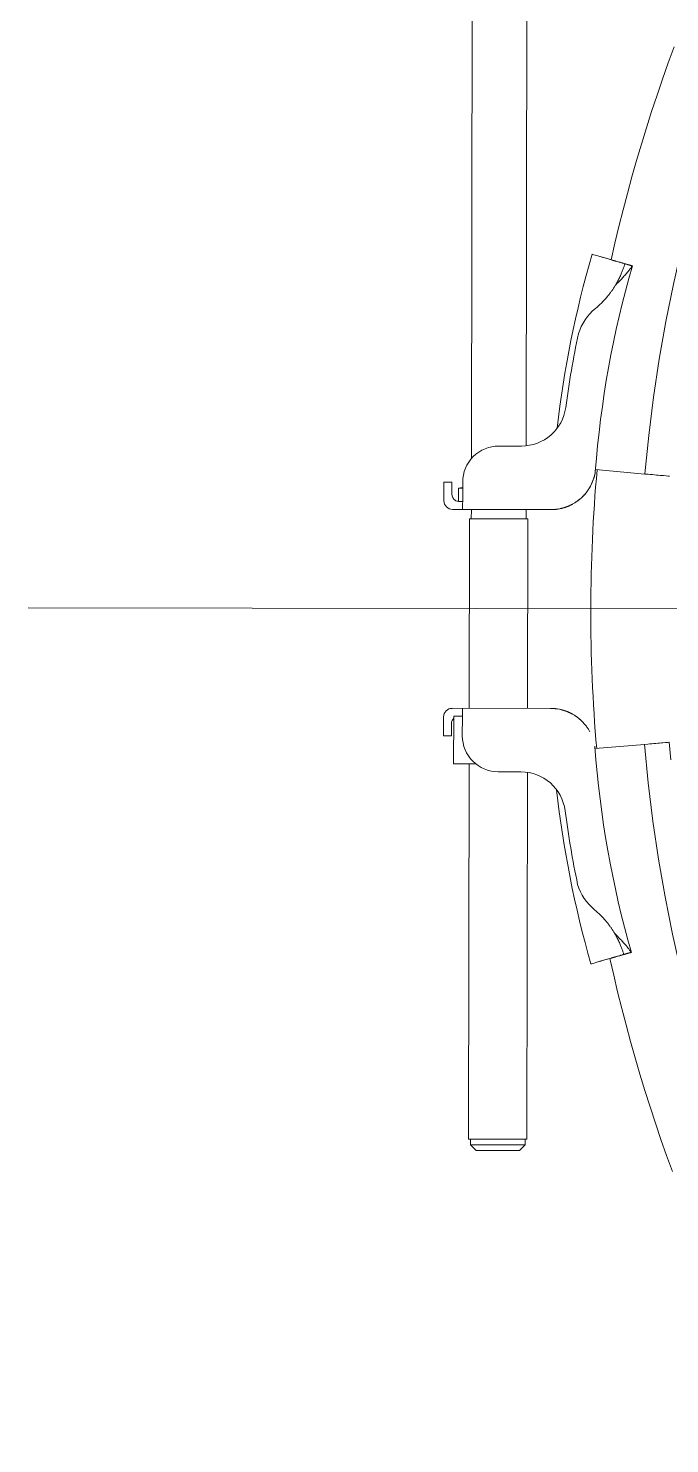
# Model space of a CAD drawing. Extents: x 766778 to 845620, y 133762 to 209800.
# Drawn here: x 783549.5 to 783662.5, y 191130.3 to 191379.5 of the extents above; entities that cross this region are included whole.
import ezdxf

# ---------------------------------------------------------------- set-up
doc = ezdxf.new("R2010")
doc.units = 0
doc.header["$MEASUREMENT"] = 0
doc.linetypes.add('CENTER', pattern=[2, 1.25, -0.25, 0.25, -0.25])
doc.layers.get('0').update_dxf_attribs({"color": 1, "linetype": 'CONTINUOUS'})
doc.layers.add('CENTER_LINES', color=1, linetype='CENTER')
doc.layers.add('LA-4748_SHOWN', color=2, linetype='CONTINUOUS', lineweight=53)

# ---------------------------------------------------------------- blocks, each defined once
blk = doc.blocks.new('ENGINE')
at = {"layer": 'CENTER_LINES', "color": 252, "linetype": 'Continuous', "lineweight": 9}
blk.add_line((942501.44, 205978.93), (942717.24, 205977.79), dxfattribs=at)
at = {"layer": 'LA-4748_SHOWN', "color": 252, "lineweight": 5}
for p, q in [((942579.55, 206004.91), (942580.01, 206096.23)), ((942589.22, 206007.13), (942589.67, 206096.18)), ((942615.51, 206077.3), (942614.46, 206074.48)), ((942614.46, 206074.48), (942613.45, 206071.65)), ((942613.45, 206071.65), (942612.46, 206068.8)), ((942612.46, 206068.8), (942611.5, 206065.95)), ((942611.5, 206065.95), (942610.58, 206063.08)), ((942610.58, 206063.08), (942609.68, 206060.21)), ((942609.68, 206060.21), (942608.82, 206057.33)), ((942608.82, 206057.33), (942607.98, 206054.43)), ((942607.98, 206054.43), (942607.18, 206051.53)), ((942607.18, 206051.53), (942606.41, 206048.62)), ((942606.41, 206048.62), (942605.66, 206045.71)), ((942605.66, 206045.71), (942604.95, 206042.78)), ((942604.95, 206042.78), (942604.27, 206039.85)), ((942600.39, 206038.95), (942600.93, 206040.83)), ((942602.97, 206040.23), (942604.27, 206039.85)), ((942606.11, 206039.31), (942602.97, 206040.23)), ((942599.87, 206037.07), (942600.39, 206038.95)), ((942604.46, 206039.79), (942603.78, 206039.99)), ((942603.78, 206039.99), (942604.27, 206039.85)), ((942604.46, 206039.79), (942604.48, 206039.79)), ((942604.48, 206039.79), (942604.5, 206039.78)), ((942604.5, 206039.78), (942604.52, 206039.78)), ((942604.52, 206039.78), (942604.55, 206039.77)), ((942604.55, 206039.77), (942604.57, 206039.76)), ((942604.57, 206039.76), (942604.6, 206039.75)), ((942604.6, 206039.75), (942604.63, 206039.75)), ((942604.63, 206039.75), (942604.65, 206039.74)), ((942604.65, 206039.74), (942604.68, 206039.73)), ((942604.68, 206039.73), (942604.71, 206039.72)), ((942604.71, 206039.72), (942604.74, 206039.71)), ((942604.74, 206039.71), (942604.77, 206039.7)), ((942604.77, 206039.7), (942604.8, 206039.69)), ((942604.8, 206039.69), (942604.83, 206039.68)), ((942604.83, 206039.68), (942604.86, 206039.68)), ((942604.86, 206039.68), (942604.9, 206039.67)), ((942604.9, 206039.67), (942604.93, 206039.66)), ((942604.93, 206039.66), (942604.96, 206039.65)), ((942604.96, 206039.65), (942605, 206039.64)), ((942605, 206039.64), (942605.03, 206039.63)), ((942605.03, 206039.63), (942605.07, 206039.62)), ((942605.07, 206039.62), (942605.11, 206039.6)), ((942605.11, 206039.6), (942605.15, 206039.59)), ((942605.15, 206039.59), (942605.19, 206039.58)), ((942605.19, 206039.58), (942605.29, 206039.55)), ((942605.29, 206039.55), (942605.49, 206039.49)), ((942605.49, 206039.49), (942605.69, 206039.43)), ((942605.69, 206039.43), (942605.79, 206039.4)), ((942605.79, 206039.4), (942605.89, 206039.37)), ((942605.89, 206039.37), (942606.1, 206039.31)), ((942606.1, 206039.31), (942606.2, 206039.28)), ((942606.11, 206037.52), (942606.18, 206037.68)), ((942606.18, 206037.68), (942606.24, 206037.83)), ((942606.2, 206039.28), (942606.3, 206039.25)), ((942606.24, 206037.83), (942606.3, 206037.98)), ((942606.3, 206039.25), (942606.4, 206039.22)), ((942606.3, 206037.98), (942606.35, 206038.13)), ((942606.35, 206038.13), (942606.4, 206038.27)), ((942606.4, 206039.22), (942606.5, 206039.19)), ((942606.4, 206038.27), (942606.45, 206038.41)), ((942606.45, 206038.41), (942606.5, 206038.54)), ((942606.5, 206039.19), (942606.6, 206039.16)), ((942606.5, 206038.54), (942606.54, 206038.67)), ((942606.54, 206038.67), (942606.58, 206038.79)), ((942606.58, 206038.79), (942606.62, 206038.91)), ((942606.6, 206039.16), (942606.7, 206039.14)), ((942606.62, 206038.91), (942606.65, 206039.02)), ((942606.65, 206039.02), (942606.68, 206039.13)), ((942606.68, 206039.13), (942606.68, 206039.13)), ((942606.69, 206039.14), (942606.69, 206039.14)), ((942606.69, 206039.14), (942606.74, 206039.12)), ((942606.7, 206039.14), (942606.8, 206039.11)), ((942606.74, 206039.12), (942606.79, 206039.11)), ((942606.79, 206039.11), (942606.84, 206039.09)), ((942606.8, 206039.11), (942606.9, 206039.08)), ((942606.84, 206039.09), (942606.9, 206039.08)), ((942606.9, 206039.08), (942606.95, 206039.06)), ((942606.9, 206039.08), (942607.1, 206039.02)), ((942606.95, 206039.06), (942607, 206039.05)), ((942607.12, 206037.6), (942606.97, 206037.42)), ((942607, 206039.05), (942607.11, 206039.01)), ((942607.1, 206039.02), (942607.31, 206038.96)), ((942607.11, 206039.01), (942607.17, 206039)), ((942607.28, 206037.79), (942607.12, 206037.6)), ((942607.17, 206039), (942607.22, 206038.98)), ((942607.22, 206038.98), (942607.27, 206038.97)), ((942607.27, 206038.97), (942607.33, 206038.95)), ((942607.44, 206037.98), (942607.28, 206037.79)), ((942607.31, 206038.96), (942607.51, 206038.9)), ((942607.33, 206038.95), (942607.43, 206038.92)), ((942607.39, 206036.53), (942608.03, 206038.75)), ((942607.43, 206038.92), (942607.49, 206038.9)), ((942607.59, 206038.17), (942607.44, 206037.98)), ((942607.49, 206038.9), (942607.54, 206038.89)), ((942607.51, 206038.9), (942607.61, 206038.87)), ((942607.54, 206038.89), (942607.6, 206038.87)), ((942607.73, 206038.37), (942607.59, 206038.17)), ((942607.6, 206038.87), (942607.65, 206038.86)), ((942607.65, 206038.86), (942607.71, 206038.84)), ((942607.71, 206038.84), (942607.76, 206038.82)), ((942607.86, 206038.57), (942607.73, 206038.37)), ((942607.76, 206038.82), (942607.81, 206038.81)), ((942607.81, 206038.81), (942607.87, 206038.79)), ((942607.98, 206038.76), (942607.86, 206038.57)), ((942607.87, 206038.79), (942607.92, 206038.78)), ((942607.92, 206038.78), (942607.98, 206038.76)), ((942598.88, 206033.28), (942599.36, 206035.18)), ((942599.36, 206035.18), (942599.87, 206037.07)), ((942604.86, 206035.1), (942604.8, 206035.01)), ((942604.92, 206035.2), (942604.86, 206035.1)), ((942604.98, 206035.3), (942604.92, 206035.2)), ((942605.04, 206035.39), (942604.98, 206035.3)), ((942605.04, 206035.39), (942605.15, 206035.59)), ((942605.12, 206035.48), (942605.04, 206035.39)), ((942605.21, 206035.56), (942605.12, 206035.48)), ((942605.15, 206035.59), (942605.26, 206035.78)), ((942605.29, 206035.65), (942605.21, 206035.56)), ((942605.26, 206035.78), (942605.37, 206035.97)), ((942605.39, 206035.74), (942605.29, 206035.65)), ((942605.37, 206035.97), (942605.47, 206036.15)), ((942605.48, 206035.84), (942605.39, 206035.74)), ((942605.47, 206036.15), (942605.56, 206036.33)), ((942605.58, 206035.93), (942605.48, 206035.84)), ((942605.56, 206036.33), (942605.65, 206036.51)), ((942605.68, 206036.04), (942605.58, 206035.93)), ((942605.65, 206036.51), (942605.74, 206036.69)), ((942605.78, 206036.15), (942605.68, 206036.04)), ((942605.74, 206036.69), (942605.82, 206036.86)), ((942605.89, 206036.26), (942605.78, 206036.15)), ((942605.82, 206036.86), (942605.9, 206037.03)), ((942606.01, 206036.38), (942605.89, 206036.26)), ((942605.9, 206037.03), (942605.98, 206037.2)), ((942605.98, 206037.2), (942606.05, 206037.36)), ((942606.13, 206036.51), (942606.01, 206036.38)), ((942606.05, 206037.36), (942606.11, 206037.52)), ((942606.25, 206036.64), (942606.13, 206036.51)), ((942606.39, 206036.78), (942606.25, 206036.64)), ((942606.52, 206036.93), (942606.39, 206036.78)), ((942606.67, 206037.08), (942606.52, 206036.93)), ((942606.81, 206037.25), (942606.67, 206037.08)), ((942606.79, 206034.31), (942607.39, 206036.53)), ((942606.97, 206037.42), (942606.81, 206037.25)), ((942598.42, 206031.38), (942598.88, 206033.28)), ((942603.56, 206033.33), (942603.49, 206033.25)), ((942603.63, 206033.41), (942603.56, 206033.33)), ((942603.7, 206033.49), (942603.63, 206033.41)), ((942603.76, 206033.58), (942603.7, 206033.49)), ((942603.83, 206033.66), (942603.76, 206033.58)), ((942603.9, 206033.75), (942603.83, 206033.66)), ((942603.97, 206033.83), (942603.9, 206033.75)), ((942604.03, 206033.92), (942603.97, 206033.83)), ((942604.1, 206034), (942604.03, 206033.92)), ((942604.16, 206034.09), (942604.1, 206034)), ((942604.23, 206034.18), (942604.16, 206034.09)), ((942604.3, 206034.27), (942604.23, 206034.18)), ((942604.36, 206034.36), (942604.3, 206034.27)), ((942604.42, 206034.45), (942604.36, 206034.36)), ((942604.49, 206034.54), (942604.42, 206034.45)), ((942604.55, 206034.63), (942604.49, 206034.54)), ((942604.61, 206034.73), (942604.55, 206034.63)), ((942604.68, 206034.82), (942604.61, 206034.73)), ((942604.74, 206034.91), (942604.68, 206034.82)), ((942604.8, 206035.01), (942604.74, 206034.91)), ((942606.21, 206032.08), (942606.79, 206034.31)), ((942597.98, 206029.48), (942598.42, 206031.38)), ((942605.66, 206029.85), (942606.21, 206032.08)), ((942597.56, 206027.57), (942597.98, 206029.48)), ((942605.14, 206027.6), (942605.66, 206029.85)), ((942596.78, 206023.73), (942597.16, 206025.65)), ((942597.16, 206025.65), (942597.56, 206027.57)), ((942604.19, 206023.1), (942604.65, 206025.36)), ((942604.65, 206025.36), (942605.14, 206027.6)), ((942596.41, 206021.81), (942596.78, 206023.73)), ((942603.76, 206020.84), (942604.19, 206023.1)), ((942596.07, 206019.89), (942596.41, 206021.81)), ((942603.35, 206018.57), (942603.76, 206020.84)), ((942595.45, 206016.02), (942595.75, 206017.96)), ((942595.75, 206017.96), (942596.07, 206019.89)), ((942602.98, 206016.3), (942603.35, 206018.57)), ((942595.18, 206014.09), (942595.45, 206016.02)), ((942602.64, 206014.02), (942602.98, 206016.3)), ((942594.92, 206012.15), (942595.18, 206014.09)), ((942602.32, 206011.74), (942602.64, 206014.02)), ((942594.68, 206010.21), (942594.92, 206012.15)), ((942602.04, 206009.46), (942602.32, 206011.74)), ((942601.78, 206007.17), (942602.04, 206009.46)), ((942588.36, 206007.09), (942584.39, 206007.11)), ((942584.39, 206007.11), (942584.39, 206007.11)), ((942601.56, 206004.88), (942601.78, 206007.17)), ((942601.36, 206002.59), (942601.56, 206004.88)), ((942601.36, 206002.59), (942601.39, 206002.91)), ((942601.39, 206002.91), (942610.08, 206002.1)), ((942574.69, 205997.51), (942574.71, 206000.81)), ((942574.71, 206000.81), (942576.1, 206000.8)), ((942576.1, 206000.8), (942576.09, 205998.65)), ((942576.1, 206000.8), (942576.11, 206000.8)), ((942577.99, 205997.49), (942578.01, 206000.79)), ((942600.71, 206000.42), (942600.43, 205999.88)), ((942600.8, 206000.62), (942600.48, 205999.97)), ((942600.94, 206000.97), (942600.71, 206000.42)), ((942601.06, 206001.29), (942600.8, 206000.62)), ((942601.13, 206001.53), (942600.94, 206000.97)), ((942601.16, 206001.63), (942601.06, 206001.29)), ((942601.27, 206002.09), (942601.13, 206001.53)), ((942601.25, 206001.97), (942601.16, 206001.63)), ((942601.32, 206002.3), (942601.25, 206001.97)), ((942601.33, 206002.35), (942601.27, 206002.09)), ((942601.33, 206002.37), (942601.32, 206002.3)), ((942601.34, 206002.44), (942601.33, 206002.37)), ((942601.34, 206002.41), (942601.33, 206002.35)), ((942601.35, 206002.49), (942601.34, 206002.45)), ((942601.35, 206002.47), (942601.34, 206002.45)), ((942601.34, 206002.45), (942601.34, 206002.41)), ((942601.34, 206002.45), (942601.34, 206002.44)), ((942601.36, 206002.59), (942601.35, 206002.51)), ((942601.36, 206002.59), (942601.35, 206002.49)), ((942601.35, 206002.51), (942601.35, 206002.47)), ((942610.08, 206002.1), (942610.66, 206002.05)), ((942577.25, 205999.73), (942577.24, 205997.38)), ((942577.25, 205999.73), (942578, 205999.73)), ((942598.96, 205998.01), (942598.57, 205997.67)), ((942598.7, 205997.78), (942598.61, 205997.71)), ((942598.78, 205997.85), (942598.7, 205997.78)), ((942598.87, 205997.93), (942598.78, 205997.85)), ((942598.95, 205998), (942598.87, 205997.93)), ((942599.03, 205998.08), (942598.95, 205998)), ((942599.33, 205998.38), (942598.96, 205998.01)), ((942599.11, 205998.15), (942599.03, 205998.08)), ((942599.18, 205998.23), (942599.11, 205998.15)), ((942599.26, 205998.31), (942599.18, 205998.23)), ((942599.33, 205998.39), (942599.26, 205998.31)), ((942599.54, 205998.61), (942599.33, 205998.38)), ((942599.41, 205998.47), (942599.33, 205998.39)), ((942599.48, 205998.54), (942599.41, 205998.47)), ((942599.54, 205998.62), (942599.48, 205998.54)), ((942599.74, 205998.85), (942599.54, 205998.61)), ((942599.61, 205998.7), (942599.54, 205998.62)), ((942599.68, 205998.78), (942599.61, 205998.7)), ((942599.74, 205998.86), (942599.68, 205998.78)), ((942600.11, 205999.36), (942599.74, 205998.85)), ((942599.91, 205999.08), (942599.88, 205999.04)), ((942599.94, 205999.12), (942599.91, 205999.08)), ((942599.97, 205999.16), (942599.94, 205999.12)), ((942600, 205999.2), (942599.97, 205999.16)), ((942600.02, 205999.24), (942600, 205999.2)), ((942600.05, 205999.28), (942600.02, 205999.24)), ((942600.08, 205999.32), (942600.05, 205999.28)), ((942600.11, 205999.36), (942600.08, 205999.32)), ((942600.43, 205999.88), (942600.11, 205999.36)), ((942600.13, 205999.4), (942600.11, 205999.36)), ((942600.16, 205999.44), (942600.13, 205999.4)), ((942600.18, 205999.47), (942600.16, 205999.44)), ((942600.21, 205999.51), (942600.18, 205999.47)), ((942600.23, 205999.55), (942600.21, 205999.51)), ((942600.26, 205999.59), (942600.23, 205999.55)), ((942600.28, 205999.63), (942600.26, 205999.59)), ((942600.3, 205999.67), (942600.28, 205999.63)), ((942600.33, 205999.71), (942600.3, 205999.67)), ((942600.35, 205999.74), (942600.33, 205999.71)), ((942600.37, 205999.78), (942600.35, 205999.74)), ((942600.39, 205999.82), (942600.37, 205999.78)), ((942600.42, 205999.86), (942600.39, 205999.82)), ((942600.44, 205999.89), (942600.42, 205999.86)), ((942600.46, 205999.93), (942600.44, 205999.89)), ((942600.48, 205999.97), (942600.46, 205999.93)), ((942576.21, 205995.98), (942593.54, 205995.89)), ((942577.24, 205997.37), (942577.24, 205997.38)), ((942577.24, 205997.37), (942577.24, 205997.37)), ((942577.25, 205997.37), (942577.25, 205997.37)), ((942577.25, 205997.37), (942577.25, 205997.37)), ((942577.26, 205997.37), (942577.25, 205997.37)), ((942577.26, 205997.37), (942577.26, 205997.37)), ((942577.27, 205997.37), (942577.26, 205997.37)), ((942577.27, 205997.37), (942577.27, 205997.37)), ((942577.28, 205997.37), (942577.27, 205997.37)), ((942577.28, 205997.37), (942577.28, 205997.37)), ((942577.29, 205997.37), (942577.28, 205997.37)), ((942577.3, 205997.37), (942577.29, 205997.37)), ((942577.3, 205997.37), (942577.3, 205997.37)), ((942577.31, 205997.37), (942577.3, 205997.37)), ((942577.32, 205997.37), (942577.31, 205997.37)), ((942577.33, 205997.37), (942577.32, 205997.37)), ((942577.34, 205997.37), (942577.33, 205997.37)), ((942577.35, 205997.37), (942577.34, 205997.37)), ((942577.36, 205997.37), (942577.35, 205997.37)), ((942577.36, 205997.37), (942577.99, 205997.37)), ((942579.5, 205994.31), (942579.51, 205995.96)), ((942589.15, 205994.26), (942589.16, 205995.91)), ((942593.49, 205995.89), (942593.56, 205995.89)), ((942594.25, 205995.92), (942593.54, 205995.89)), ((942593.54, 205995.89), (942593.54, 205995.89)), ((942593.56, 205995.89), (942593.59, 205995.89)), ((942593.61, 205995.89), (942593.59, 205995.89)), ((942593.59, 205995.89), (942593.62, 205995.89)), ((942593.64, 205995.89), (942593.61, 205995.89)), ((942593.62, 205995.89), (942593.65, 205995.89)), ((942593.67, 205995.89), (942593.64, 205995.89)), ((942593.65, 205995.89), (942593.68, 205995.89)), ((942593.71, 205995.89), (942593.67, 205995.89)), ((942593.68, 205995.89), (942593.72, 205995.89)), ((942593.74, 205995.89), (942593.71, 205995.89)), ((942593.72, 205995.89), (942593.76, 205995.89)), ((942593.78, 205995.89), (942593.74, 205995.89)), ((942593.76, 205995.89), (942593.8, 205995.89)), ((942593.83, 205995.89), (942593.78, 205995.89)), ((942593.8, 205995.89), (942593.85, 205995.89)), ((942593.87, 205995.9), (942593.83, 205995.89)), ((942593.85, 205995.89), (942593.9, 205995.9)), ((942593.92, 205995.9), (942593.87, 205995.9)), ((942593.9, 205995.9), (942593.95, 205995.9)), ((942593.97, 205995.9), (942593.92, 205995.9)), ((942593.95, 205995.9), (942594, 205995.9)), ((942594.02, 205995.9), (942593.97, 205995.9)), ((942594, 205995.9), (942594.06, 205995.9)), ((942594.08, 205995.91), (942594.02, 205995.9)), ((942594.06, 205995.9), (942594.12, 205995.91)), ((942594.14, 205995.91), (942594.08, 205995.91)), ((942594.12, 205995.91), (942594.19, 205995.91)), ((942594.2, 205995.91), (942594.14, 205995.91)), ((942594.19, 205995.91), (942594.25, 205995.92)), ((942594.27, 205995.92), (942594.2, 205995.91)), ((942594.25, 205995.92), (942594.33, 205995.93)), ((942594.33, 205995.93), (942594.27, 205995.92)), ((942594.4, 205995.93), (942594.33, 205995.93)), ((942594.33, 205995.93), (942594.4, 205995.93)), ((942594.48, 205995.94), (942594.4, 205995.93)), ((942594.4, 205995.93), (942594.47, 205995.94)), ((942594.47, 205995.94), (942594.55, 205995.95)), ((942594.63, 205995.96), (942594.55, 205995.95)), ((942594.55, 205995.95), (942594.64, 205995.96)), ((942594.71, 205995.97), (942594.63, 205995.96)), ((942595.1, 205996.04), (942594.64, 205995.96)), ((942594.64, 205995.96), (942594.72, 205995.97)), ((942594.79, 205995.98), (942594.71, 205995.97)), ((942594.72, 205995.97), (942594.81, 205995.99)), ((942594.81, 205995.99), (942594.9, 205996)), ((942595.55, 205996.14), (942595.1, 205996.04)), ((942595.14, 205996.05), (942595.18, 205996.05)), ((942595.18, 205996.05), (942595.22, 205996.06)), ((942595.22, 205996.06), (942595.26, 205996.07)), ((942595.26, 205996.07), (942595.3, 205996.08)), ((942595.33, 205996.09), (942595.29, 205996.08)), ((942595.3, 205996.08), (942595.35, 205996.09)), ((942595.36, 205996.09), (942595.33, 205996.09)), ((942595.35, 205996.09), (942595.39, 205996.1)), ((942595.4, 205996.1), (942595.36, 205996.09)), ((942595.39, 205996.1), (942595.43, 205996.11)), ((942595.43, 205996.11), (942595.4, 205996.1)), ((942595.43, 205996.11), (942595.47, 205996.12)), ((942595.51, 205996.13), (942595.47, 205996.12)), ((942595.47, 205996.12), (942595.52, 205996.13)), ((942595.54, 205996.14), (942595.51, 205996.13)), ((942595.52, 205996.13), (942595.56, 205996.14)), ((942595.58, 205996.15), (942595.54, 205996.14)), ((942595.56, 205996.14), (942595.61, 205996.15)), ((942595.62, 205996.16), (942595.58, 205996.15)), ((942595.61, 205996.15), (942595.65, 205996.17)), ((942595.65, 205996.17), (942595.62, 205996.16)), ((942595.65, 205996.17), (942595.69, 205996.18)), ((942595.73, 205996.19), (942595.69, 205996.18)), ((942595.69, 205996.18), (942595.74, 205996.19)), ((942595.77, 205996.2), (942595.73, 205996.19)), ((942595.74, 205996.19), (942595.78, 205996.2)), ((942595.81, 205996.21), (942595.77, 205996.2)), ((942595.78, 205996.2), (942595.83, 205996.22)), ((942595.84, 205996.22), (942595.81, 205996.21)), ((942595.83, 205996.22), (942595.87, 205996.23)), ((942595.88, 205996.23), (942595.84, 205996.22)), ((942596.34, 205996.39), (942595.85, 205996.22)), ((942595.87, 205996.23), (942595.92, 205996.25)), ((942595.92, 205996.25), (942595.88, 205996.23)), ((942595.92, 205996.25), (942595.96, 205996.26)), ((942596, 205996.27), (942595.96, 205996.26)), ((942595.96, 205996.26), (942596.01, 205996.27)), ((942596.04, 205996.28), (942596, 205996.27)), ((942596.01, 205996.27), (942596.06, 205996.29)), ((942596.08, 205996.3), (942596.04, 205996.28)), ((942596.06, 205996.29), (942596.1, 205996.31)), ((942596.12, 205996.31), (942596.08, 205996.3)), ((942596.1, 205996.31), (942596.15, 205996.32)), ((942596.16, 205996.32), (942596.12, 205996.31)), ((942596.15, 205996.32), (942596.2, 205996.34)), ((942596.2, 205996.34), (942596.16, 205996.32)), ((942596.25, 205996.36), (942596.2, 205996.34)), ((942596.3, 205996.37), (942596.25, 205996.36)), ((942596.35, 205996.39), (942596.3, 205996.37)), ((942596.82, 205996.59), (942596.34, 205996.39)), ((942596.4, 205996.41), (942596.35, 205996.39)), ((942596.44, 205996.43), (942596.4, 205996.41)), ((942596.49, 205996.45), (942596.44, 205996.43)), ((942596.54, 205996.47), (942596.49, 205996.45)), ((942596.59, 205996.49), (942596.54, 205996.47)), ((942596.64, 205996.51), (942596.59, 205996.49)), ((942596.69, 205996.53), (942596.64, 205996.51)), ((942596.74, 205996.55), (942596.69, 205996.53)), ((942596.79, 205996.57), (942596.74, 205996.55)), ((942596.83, 205996.59), (942596.79, 205996.57)), ((942597.28, 205996.81), (942596.82, 205996.59)), ((942596.88, 205996.62), (942596.83, 205996.59)), ((942596.93, 205996.64), (942596.88, 205996.62)), ((942596.98, 205996.66), (942596.93, 205996.64)), ((942597.03, 205996.68), (942596.98, 205996.66)), ((942597.07, 205996.71), (942597.03, 205996.68)), ((942597.12, 205996.73), (942597.07, 205996.71)), ((942597.17, 205996.75), (942597.12, 205996.73)), ((942597.22, 205996.78), (942597.17, 205996.75)), ((942597.26, 205996.8), (942597.22, 205996.78)), ((942597.31, 205996.83), (942597.26, 205996.8)), ((942597.73, 205997.07), (942597.28, 205996.81)), ((942597.36, 205996.85), (942597.31, 205996.83)), ((942598.16, 205997.36), (942597.73, 205997.07)), ((942597.88, 205997.17), (942597.78, 205997.1)), ((942597.97, 205997.23), (942597.88, 205997.17)), ((942598.07, 205997.29), (942597.97, 205997.23)), ((942598.16, 205997.36), (942598.07, 205997.29)), ((942598.57, 205997.67), (942598.16, 205997.36)), ((942598.25, 205997.43), (942598.16, 205997.36)), ((942598.35, 205997.5), (942598.25, 205997.43)), ((942598.44, 205997.57), (942598.35, 205997.5)), ((942598.52, 205997.64), (942598.44, 205997.57)), ((942598.61, 205997.71), (942598.52, 205997.64)), ((942579.2, 205994.31), (942579.03, 205960.94)), ((942579.2, 205994.31), (942589.45, 205994.26)), ((942589.45, 205994.26), (942589.29, 205960.89)), ((942576.03, 205960.96), (942593.36, 205960.87)), ((942576.03, 205960.96), (942576.03, 205960.96)), ((942593.31, 205960.87), (942593.39, 205960.87)), ((942594.07, 205960.84), (942593.37, 205960.87)), ((942593.39, 205960.87), (942593.41, 205960.87)), ((942593.41, 205960.87), (942593.43, 205960.87)), ((942593.43, 205960.87), (942593.46, 205960.87)), ((942593.46, 205960.87), (942593.49, 205960.87)), ((942593.49, 205960.87), (942593.53, 205960.87)), ((942593.53, 205960.87), (942593.57, 205960.87)), ((942593.57, 205960.87), (942593.61, 205960.87)), ((942593.61, 205960.87), (942593.65, 205960.86)), ((942593.65, 205960.86), (942593.69, 205960.86)), ((942593.69, 205960.86), (942593.74, 205960.86)), ((942593.74, 205960.86), (942593.79, 205960.86)), ((942593.79, 205960.86), (942593.85, 205960.85)), ((942593.85, 205960.85), (942593.9, 205960.85)), ((942593.9, 205960.85), (942593.96, 205960.85)), ((942593.96, 205960.85), (942594.02, 205960.84)), ((942594.02, 205960.84), (942594.09, 205960.83)), ((942594.09, 205960.83), (942594.16, 205960.83)), ((942594.16, 205960.83), (942594.23, 205960.82)), ((942594.23, 205960.82), (942594.3, 205960.81)), ((942594.3, 205960.81), (942594.37, 205960.8)), ((942594.37, 205960.8), (942594.45, 205960.79)), ((942594.45, 205960.79), (942594.53, 205960.78)), ((942594.92, 205960.71), (942594.47, 205960.79)), ((942594.53, 205960.78), (942594.61, 205960.76)), ((942595.37, 205960.6), (942594.92, 205960.71)), ((942595.11, 205960.67), (942595.15, 205960.66)), ((942595.15, 205960.66), (942595.18, 205960.65)), ((942595.18, 205960.65), (942595.22, 205960.64)), ((942595.22, 205960.64), (942595.25, 205960.63)), ((942595.25, 205960.63), (942595.29, 205960.62)), ((942595.29, 205960.62), (942595.33, 205960.61)), ((942595.33, 205960.61), (942595.36, 205960.6)), ((942595.36, 205960.6), (942595.4, 205960.59)), ((942595.4, 205960.59), (942595.44, 205960.58)), ((942595.44, 205960.58), (942595.48, 205960.57)), ((942595.48, 205960.57), (942595.51, 205960.56)), ((942595.51, 205960.56), (942595.55, 205960.55)), ((942595.55, 205960.55), (942595.59, 205960.54)), ((942595.59, 205960.54), (942595.63, 205960.53)), ((942595.63, 205960.53), (942595.66, 205960.52)), ((942595.66, 205960.52), (942595.7, 205960.5)), ((942596.16, 205960.34), (942595.67, 205960.51)), ((942595.7, 205960.5), (942595.74, 205960.49)), ((942595.74, 205960.49), (942595.78, 205960.48)), ((942595.78, 205960.48), (942595.82, 205960.47)), ((942595.82, 205960.47), (942595.86, 205960.45)), ((942595.86, 205960.45), (942595.9, 205960.44)), ((942595.9, 205960.44), (942595.94, 205960.43)), ((942595.94, 205960.43), (942595.98, 205960.41)), ((942595.98, 205960.41), (942596.02, 205960.4)), ((942596.02, 205960.4), (942596.07, 205960.38)), ((942596.07, 205960.38), (942596.12, 205960.36)), ((942596.12, 205960.36), (942596.17, 205960.34)), ((942596.63, 205960.14), (942596.16, 205960.34)), ((942596.17, 205960.34), (942596.22, 205960.32)), ((942596.22, 205960.32), (942596.27, 205960.3)), ((942574.5, 205959.44), (942574.48, 205956.14)), ((942575.88, 205956.13), (942575.89, 205958.29)), ((942576.24, 205951.18), (942576.28, 205959.56)), ((942576.28, 205959.56), (942577.8, 205959.55)), ((942577.8, 205959.43), (942577.78, 205956.12)), ((942596.27, 205960.3), (942596.32, 205960.28)), ((942596.32, 205960.28), (942596.37, 205960.26)), ((942596.37, 205960.26), (942596.42, 205960.24)), ((942596.42, 205960.24), (942596.47, 205960.22)), ((942596.47, 205960.22), (942596.52, 205960.2)), ((942596.52, 205960.2), (942596.56, 205960.17)), ((942596.56, 205960.17), (942596.61, 205960.15)), ((942596.61, 205960.15), (942596.66, 205960.13)), ((942597.1, 205959.91), (942596.63, 205960.14)), ((942596.66, 205960.13), (942596.71, 205960.11)), ((942596.71, 205960.11), (942596.76, 205960.08)), ((942596.76, 205960.08), (942596.81, 205960.06)), ((942596.81, 205960.06), (942596.86, 205960.03)), ((942596.86, 205960.03), (942596.9, 205960.01)), ((942596.9, 205960.01), (942596.95, 205959.99)), ((942596.95, 205959.99), (942597, 205959.96)), ((942597, 205959.96), (942597.05, 205959.94)), ((942597.05, 205959.94), (942597.1, 205959.91)), ((942597.54, 205959.65), (942597.1, 205959.91)), ((942597.1, 205959.91), (942597.14, 205959.88)), ((942597.14, 205959.88), (942597.19, 205959.86)), ((942597.97, 205959.36), (942597.54, 205959.65)), ((942597.59, 205959.62), (942597.74, 205959.52)), ((942597.74, 205959.52), (942597.89, 205959.41)), ((942597.89, 205959.41), (942598.04, 205959.3)), ((942598.38, 205959.04), (942597.97, 205959.36)), ((942598.04, 205959.3), (942598.19, 205959.19)), ((942598.19, 205959.19), (942598.33, 205959.08)), ((942598.33, 205959.08), (942598.47, 205958.96)), ((942598.76, 205958.69), (942598.38, 205959.04)), ((942598.47, 205958.96), (942598.6, 205958.84)), ((942598.6, 205958.84), (942598.73, 205958.72)), ((942598.73, 205958.72), (942598.86, 205958.6)), ((942599.12, 205958.32), (942598.76, 205958.69)), ((942598.86, 205958.6), (942598.98, 205958.48)), ((942598.98, 205958.48), (942599.1, 205958.35)), ((942599.1, 205958.35), (942599.21, 205958.22)), ((942599.21, 205958.22), (942599.32, 205958.1)), ((942599.32, 205958.1), (942599.43, 205957.97)), ((942599.43, 205957.97), (942599.53, 205957.84)), ((942599.53, 205957.84), (942599.63, 205957.71)), ((942574.48, 205956.14), (942575.88, 205956.13)), ((942575.88, 205956.13), (942575.88, 205956.13)), ((942599.63, 205957.71), (942599.72, 205957.58)), ((942599.72, 205957.58), (942599.81, 205957.46)), ((942599.81, 205957.46), (942599.9, 205957.33)), ((942599.9, 205957.33), (942599.98, 205957.21)), ((942599.98, 205957.21), (942600.06, 205957.08)), ((942600.06, 205957.08), (942600.13, 205956.96)), ((942600.13, 205956.96), (942600.2, 205956.84)), ((942600.2, 205956.84), (942600.26, 205956.72)), ((942601.1, 205954.23), (942601.12, 205954.1)), ((942601.12, 205954.1), (942601.29, 205951.8)), ((942601.12, 205954.1), (942601.14, 205953.78)), ((942601.14, 205953.78), (942609.84, 205954.49)), ((942609.84, 205954.49), (942610.42, 205954.54)), ((942614.22, 205954.86), (942614.49, 205951.75)), ((942576.24, 205951.18), (942580.14, 205951.16)), ((942578.98, 205951.16), (942578.65, 205885.06)), ((942601.29, 205951.8), (942601.49, 205949.51)), ((942588.08, 205949.72), (942584.1, 205949.74)), ((942589.23, 205949.63), (942588.9, 205885.01)), ((942601.49, 205949.51), (942601.72, 205947.22)), ((942594.36, 205946.54), (942594.58, 205944.6)), ((942601.72, 205947.22), (942601.99, 205944.93)), ((942594.58, 205944.6), (942594.82, 205942.66)), ((942601.99, 205944.93), (942602.28, 205942.65)), ((942594.82, 205942.66), (942595.08, 205940.72)), ((942595.08, 205940.72), (942595.36, 205938.78)), ((942602.28, 205942.65), (942602.6, 205940.37)), ((942595.36, 205938.78), (942595.66, 205936.85)), ((942602.6, 205940.37), (942602.95, 205938.09)), ((942602.95, 205938.09), (942603.33, 205935.82)), ((942595.66, 205936.85), (942595.98, 205934.92)), ((942603.33, 205935.82), (942603.74, 205933.56)), ((942595.98, 205934.92), (942596.32, 205933)), ((942596.32, 205933), (942596.68, 205931.07)), ((942603.74, 205933.56), (942604.18, 205931.3)), ((942596.68, 205931.07), (942597.06, 205929.16)), ((942604.18, 205931.3), (942604.64, 205929.04)), ((942597.06, 205929.16), (942597.46, 205927.24)), ((942604.64, 205929.04), (942605.14, 205926.79)), ((942597.46, 205927.24), (942597.89, 205925.33)), ((942605.14, 205926.79), (942605.67, 205924.55)), ((942597.89, 205925.33), (942598.33, 205923.43)), ((942598.33, 205923.43), (942598.79, 205921.53)), ((942602.94, 205923.42), (942603, 205923.33)), ((942603, 205923.33), (942603.07, 205923.25)), ((942603.07, 205923.25), (942603.14, 205923.17)), ((942603.14, 205923.17), (942603.21, 205923.08)), ((942603.21, 205923.08), (942603.27, 205923)), ((942603.27, 205923), (942603.34, 205922.91)), ((942605.67, 205924.55), (942606.22, 205922.32)), ((942598.79, 205921.53), (942599.28, 205919.63)), ((942603.34, 205922.91), (942603.41, 205922.83)), ((942603.41, 205922.83), (942603.47, 205922.74)), ((942603.47, 205922.74), (942603.54, 205922.65)), ((942603.54, 205922.65), (942603.6, 205922.56)), ((942603.6, 205922.56), (942603.67, 205922.47)), ((942603.67, 205922.47), (942603.73, 205922.38)), ((942603.73, 205922.38), (942603.8, 205922.29)), ((942603.8, 205922.29), (942603.86, 205922.2)), ((942603.86, 205922.2), (942603.92, 205922.11)), ((942603.92, 205922.11), (942603.98, 205922.02)), ((942603.98, 205922.02), (942604.05, 205921.93)), ((942604.05, 205921.93), (942604.11, 205921.83)), ((942604.11, 205921.83), (942604.17, 205921.74)), ((942604.17, 205921.74), (942604.23, 205921.64)), ((942604.23, 205921.64), (942604.29, 205921.55)), ((942604.29, 205921.55), (942604.35, 205921.45)), ((942604.35, 205921.45), (942604.41, 205921.35)), ((942604.41, 205921.35), (942604.46, 205921.25)), ((942604.46, 205921.25), (942604.54, 205921.17)), ((942604.58, 205921.06), (942604.46, 205921.25)), ((942604.54, 205921.17), (942604.62, 205921.09)), ((942604.68, 205920.87), (942604.58, 205921.06)), ((942604.62, 205921.09), (942604.71, 205921)), ((942604.79, 205920.68), (942604.68, 205920.87)), ((942604.71, 205921), (942604.8, 205920.91)), ((942604.89, 205920.49), (942604.79, 205920.68)), ((942604.8, 205920.91), (942604.89, 205920.82)), ((942604.89, 205920.82), (942604.99, 205920.72)), ((942604.98, 205920.31), (942604.89, 205920.49)), ((942604.99, 205920.72), (942605.09, 205920.61)), ((942605.09, 205920.61), (942605.19, 205920.5)), ((942605.19, 205920.5), (942605.3, 205920.39)), ((942606.22, 205922.32), (942606.8, 205920.09)), ((942599.28, 205919.63), (942599.78, 205917.74)), ((942605.07, 205920.13), (942604.98, 205920.31)), ((942605.15, 205919.95), (942605.07, 205920.13)), ((942605.23, 205919.78), (942605.15, 205919.95)), ((942605.31, 205919.61), (942605.23, 205919.78)), ((942605.3, 205920.39), (942605.41, 205920.27)), ((942605.38, 205919.44), (942605.31, 205919.61)), ((942605.45, 205919.27), (942605.38, 205919.44)), ((942605.41, 205920.27), (942605.53, 205920.14)), ((942605.52, 205919.11), (942605.45, 205919.27)), ((942605.58, 205918.96), (942605.52, 205919.11)), ((942605.53, 205920.14), (942605.66, 205920.01)), ((942605.64, 205918.8), (942605.58, 205918.96)), ((942605.7, 205918.65), (942605.64, 205918.8)), ((942605.66, 205920.01), (942605.79, 205919.87)), ((942605.75, 205918.51), (942605.7, 205918.65)), ((942605.8, 205918.36), (942605.75, 205918.51)), ((942605.79, 205919.87), (942605.92, 205919.72)), ((942605.85, 205918.23), (942605.8, 205918.36)), ((942605.89, 205918.09), (942605.85, 205918.23)), ((942605.93, 205917.96), (942605.89, 205918.09)), ((942605.92, 205919.72), (942606.06, 205919.56)), ((942605.97, 205917.84), (942605.93, 205917.96)), ((942606.06, 205919.56), (942606.21, 205919.4)), ((942606.21, 205919.4), (942606.36, 205919.23)), ((942606.36, 205919.23), (942606.51, 205919.05)), ((942606.51, 205919.05), (942606.66, 205918.86)), ((942606.66, 205918.86), (942606.82, 205918.66)), ((942606.8, 205920.09), (942607.42, 205917.87)), ((942606.82, 205918.66), (942606.97, 205918.47)), ((942606.97, 205918.47), (942607.12, 205918.26)), ((942607.12, 205918.26), (942607.25, 205918.06)), ((942607.25, 205918.06), (942607.37, 205917.86)), ((942599.78, 205917.74), (942600.3, 205915.86)), ((942602.34, 205916.44), (942605.5, 205917.33)), ((942603.65, 205916.81), (942602.34, 205916.44)), ((942603.16, 205916.67), (942603.84, 205916.86)), ((942603.65, 205916.81), (942603.16, 205916.67)), ((942603.65, 205916.81), (942604.3, 205913.87)), ((942603.86, 205916.87), (942603.84, 205916.86)), ((942603.88, 205916.87), (942603.86, 205916.87)), ((942603.91, 205916.88), (942603.88, 205916.87)), ((942603.93, 205916.88), (942603.91, 205916.88)), ((942603.95, 205916.89), (942603.93, 205916.88)), ((942603.98, 205916.9), (942603.95, 205916.89)), ((942604.01, 205916.91), (942603.98, 205916.9)), ((942604.03, 205916.91), (942604.01, 205916.91)), ((942604.06, 205916.92), (942604.03, 205916.91)), ((942604.09, 205916.93), (942604.06, 205916.92)), ((942604.12, 205916.94), (942604.09, 205916.93)), ((942604.15, 205916.95), (942604.12, 205916.94)), ((942604.18, 205916.96), (942604.15, 205916.95)), ((942604.21, 205916.96), (942604.18, 205916.96)), ((942604.25, 205916.97), (942604.21, 205916.96)), ((942604.28, 205916.98), (942604.25, 205916.97)), ((942604.31, 205916.99), (942604.28, 205916.98)), ((942604.34, 205917), (942604.31, 205916.99)), ((942604.38, 205917.01), (942604.34, 205917)), ((942604.41, 205917.02), (942604.38, 205917.01)), ((942604.45, 205917.03), (942604.41, 205917.02)), ((942604.49, 205917.04), (942604.45, 205917.03)), ((942604.53, 205917.05), (942604.49, 205917.04)), ((942604.57, 205917.06), (942604.53, 205917.05)), ((942604.67, 205917.09), (942604.57, 205917.06)), ((942604.77, 205917.12), (942604.67, 205917.09)), ((942604.87, 205917.15), (942604.77, 205917.12)), ((942604.97, 205917.18), (942604.87, 205917.15)), ((942605.08, 205917.21), (942604.97, 205917.18)), ((942605.18, 205917.24), (942605.08, 205917.21)), ((942605.28, 205917.27), (942605.18, 205917.24)), ((942605.38, 205917.29), (942605.28, 205917.27)), ((942605.48, 205917.32), (942605.38, 205917.29)), ((942605.58, 205917.35), (942605.48, 205917.32)), ((942605.58, 205917.35), (942605.79, 205917.41)), ((942605.89, 205917.44), (942605.79, 205917.41)), ((942605.99, 205917.47), (942605.89, 205917.44)), ((942606.01, 205917.72), (942605.97, 205917.84)), ((942605.99, 205917.47), (942606.19, 205917.52)), ((942606.04, 205917.6), (942606.01, 205917.72)), ((942606.07, 205917.49), (942606.04, 205917.6)), ((942606.07, 205917.49), (942606.12, 205917.51)), ((942606.07, 205917.49), (942606.07, 205917.49)), ((942606.12, 205917.51), (942606.17, 205917.52)), ((942606.17, 205917.52), (942606.22, 205917.54)), ((942606.19, 205917.52), (942606.39, 205917.58)), ((942606.22, 205917.54), (942606.27, 205917.55)), ((942606.27, 205917.55), (942606.32, 205917.56)), ((942606.32, 205917.56), (942606.38, 205917.58)), ((942606.38, 205917.58), (942606.43, 205917.59)), ((942606.49, 205917.61), (942606.39, 205917.58)), ((942606.43, 205917.59), (942606.48, 205917.61)), ((942606.48, 205917.61), (942606.53, 205917.62)), ((942606.59, 205917.64), (942606.49, 205917.61)), ((942606.53, 205917.62), (942606.58, 205917.64)), ((942606.58, 205917.64), (942606.64, 205917.65)), ((942606.69, 205917.67), (942606.59, 205917.64)), ((942606.64, 205917.65), (942606.69, 205917.67)), ((942606.8, 205917.7), (942606.69, 205917.67)), ((942606.69, 205917.67), (942606.75, 205917.68)), ((942606.75, 205917.68), (942606.8, 205917.7)), ((942606.8, 205917.7), (942607, 205917.75)), ((942606.8, 205917.7), (942606.86, 205917.71)), ((942606.86, 205917.71), (942606.91, 205917.73)), ((942606.91, 205917.73), (942606.97, 205917.74)), ((942606.97, 205917.74), (942607.02, 205917.76)), ((942607.02, 205917.76), (942607.08, 205917.78)), ((942607.08, 205917.78), (942607.14, 205917.79)), ((942607.14, 205917.79), (942607.19, 205917.81)), ((942607.19, 205917.81), (942607.25, 205917.82)), ((942607.25, 205917.82), (942607.31, 205917.84)), ((942607.31, 205917.84), (942607.37, 205917.86)), ((942604.3, 205913.87), (942604.98, 205910.93)), ((942604.98, 205910.93), (942605.7, 205908.01)), ((942605.7, 205908.01), (942606.44, 205905.09)), ((942606.44, 205905.09), (942607.22, 205902.18)), ((942607.22, 205902.18), (942608.02, 205899.28)), ((942608.02, 205899.28), (942608.86, 205896.39)), ((942608.86, 205896.39), (942609.73, 205893.51)), ((942609.73, 205893.51), (942610.62, 205890.63)), ((942610.62, 205890.63), (942611.55, 205887.77)), ((942611.55, 205887.77), (942612.51, 205884.91)), ((942578.65, 205885.06), (942588.9, 205885.01)), ((942578.95, 205884.06), (942578.95, 205885.06)), ((942579.94, 205883.05), (942578.95, 205884.06)), ((942588.6, 205884.01), (942578.95, 205884.06)), ((942579.94, 205883.05), (942587.59, 205883.02)), ((942587.59, 205883.02), (942588.6, 205884.01)), ((942588.6, 205884.01), (942588.6, 205885.01)), ((942612.51, 205884.91), (942613.5, 205882.07)), ((942613.5, 205882.07), (942614.51, 205879.24))]:
    blk.add_line(p, q, dxfattribs=at)
for centre, radius, start, end in [((942591.34, 206043.65), 15.99, 309.4691, 319.4218), ((942607.62, 206023.88), 9.62, 129.4691, 161.9699), ((942588.4, 206014.97), 7.87, 269.7114, 352.1103), ((942584.36, 206000.76), 6.35, 89.7114, 179.7114), ((942588.4, 206014.97), 7.87, 269.7114, 269.7156), ((942577.36, 205998.64), 1.27, 179.7114, 264.2315), ((942577.36, 205998.64), 1.27, 179.7114, 269.7114), ((942577.26, 206002.01), 2.28, 269.7114, 289.0631), ((942576.21, 205997.5), 1.52, 179.7114, 269.7114), ((942576.02, 205959.43), 1.52, 89.7114, 179.7114), ((942577.16, 205958.29), 1.27, 134.1427, 179.7114), ((942577.16, 205958.29), 1.27, 134.1783, 179.7114), ((942584.13, 205956.09), 6.35, 179.7114, 269.7114), ((942588.04, 205941.85), 7.87, 7.3125, 89.7114), ((942607.17, 205932.74), 9.62, 197.4529, 229.9538), ((942590.69, 205913.14), 15.99, 40.001, 49.9538)]:
    blk.add_arc(centre, radius, start, end, dxfattribs=at)
for centre, major_axis, ratio, start_param, end_param in [((942882.03, 205976.93), (22.43, -272.2), 1, 4.712389, 10.821041), ((942606.11, 206039.31), (-5.18, 1.52), 0.000012, 6.283185, 7.202518), ((942606.11, 206039.31), (-3.84, 1.13), 0.000012, 5.363767, 7.202518), ((942605.22, 206039.57), (1.46, -0.43), 0.000012, 0.006691, 0.919333), ((942605.22, 206039.57), (2.8, -0.82), 0.000012, 6.096728, 6.283226), ((942778.61, 205988.61), (25.28, 182.41), 1, 1.499272, 1.570796), ((942882.03, 205976.93), (-25.95, -280.35), 1, 4.712389, 4.886922), ((942610.66, 206002.05), (3.79, -0.35), 0.000004, 4.712345, 6.283152), ((942577.99, 205997.49), (-0.01, -1.52), 0.000044, 4.712389, 6.283185), ((942577.8, 205959.43), (0.01, 1.52), 0.000044, 0, 1.570796), ((942610.42, 205954.54), (3.8, 0.31), 0.000004, 0.000037, 1.570841), ((942778.5, 205966.29), (23.44, -182.65), 1, 4.712389, 4.783913), ((942605.49, 205917.33), (-5.19, -1.47), 0.000012, 5.363852, 7.202604), ((942605.49, 205917.33), (-3.85, -1.09), 0.000012, 5.363852, 7.202604), ((942604.61, 205917.08), (1.47, 0.42), 0.000012, 5.363852, 6.280318)]:
    blk.add_ellipse(centre, major_axis=major_axis, ratio=ratio, start_param=start_param, end_param=end_param, dxfattribs=at)

msp = doc.modelspace()

# ---------------------------------------------------------------- block references
at = {"color": 7, "linetype": 'Continuous', "rotation": 0.1984573570547499}
msp.add_blockref('ENGINE', (-158232.80366, -17964.77499), dxfattribs=at)

doc.saveas('drawing.dxf')
